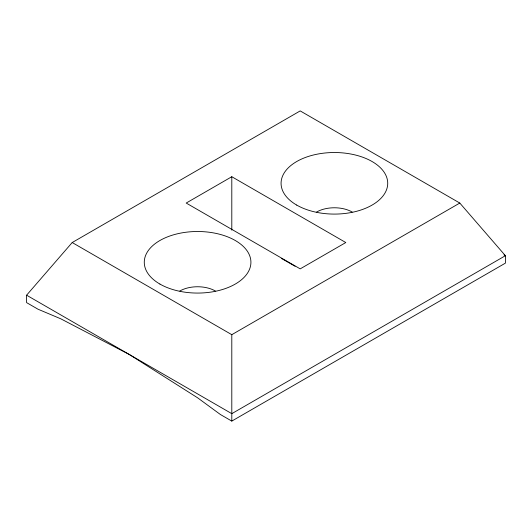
<?xml version="1.0" encoding="UTF-8"?>
<svg xmlns="http://www.w3.org/2000/svg" width="532" height="532" viewBox="0 0 532 532"><rect width="100%" height="100%" fill="white"/><g stroke="black" fill="none" stroke-linecap="round" stroke-linejoin="round"><path stroke-width="0.8" d="M26.6 295.194L72.199 242.539L300.201 110.909L459.801 203.051L505.4 255.706L505.4 263.134L231.799 421.091L220.401 414.514L197.598 397.803L129.203 354.432L60.801 318.821L37.998 309.205L26.6 302.622L26.6 295.194L231.799 413.663L505.4 255.706L503.977 254.881M231.799 176.724L186.2 203.051L300.201 268.866L345.8 242.539L231.799 176.724L231.799 230.143M72.199 242.539L231.799 334.681L459.801 203.051M281.495 258.479L295.054 266.253M231.799 334.681L231.799 421.091M179.843 290.997A25.117 14.497 0 0 1 215.36 290.997M316.64 212.015A25.117 14.497 0 0 1 352.157 212.015M159.899 284.055A53.32 30.783 0 0 0 249.102 270.249A53.32 30.783 0 0 0 183.799 232.55A53.32 30.783 0 0 0 159.899 284.055M296.696 205.073A53.32 30.783 0 0 0 385.899 191.274A53.32 30.783 0 0 0 320.603 153.568A53.32 30.783 0 0 0 296.696 205.073"/></g></svg>
